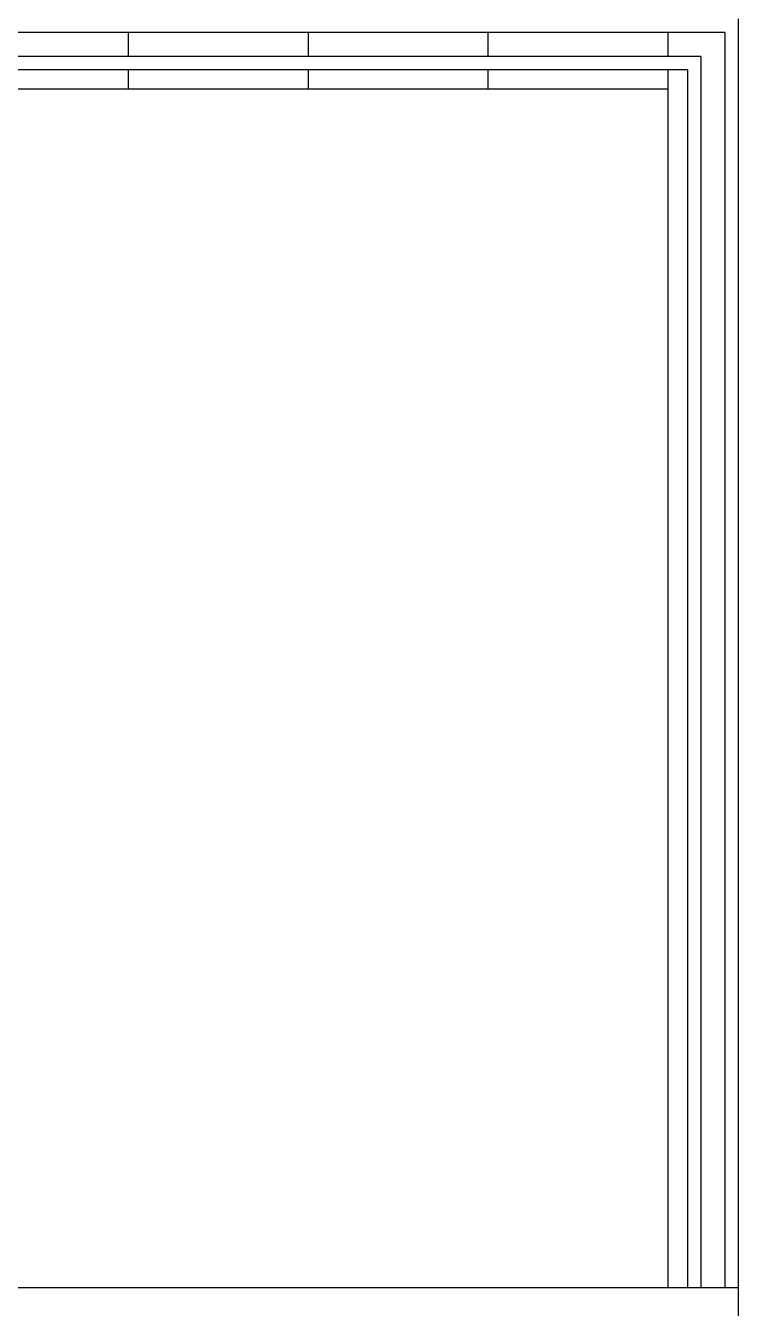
# Model space of a CAD drawing. Header units: inches. Extents: x 105.6 to 147.4, y 36.9 to 62.2.
# Drawn here: x 121.109 to 122.297, y 44.447 to 46.588 of the extents above; entities that cross this region are included whole.
import ezdxf

# ---------------------------------------------------------------- set-up
doc = ezdxf.new("R2010")
doc.units = ezdxf.units.IN
doc.header["$MEASUREMENT"] = 0
doc.layers.add('detalle ventanas', color=2, linetype='Continuous')
doc.layers.add('Gradas', color=1, linetype='Continuous')

msp = doc.modelspace()

# ---------------------------------------------------------------- linework, layer by layer
at = {"layer": 'detalle ventanas', "color": 5}
for p, q in [((119.436, 44.4819), (122.2974, 44.4819)), ((122.2974, 44.4819), (122.2974, 44.3319))]:
    msp.add_line(p, q, dxfattribs=at)
at = {"layer": 'Gradas', "color": 2}
for p, q in [((122.2974, 46.5994), (122.2974, 44.4819)), ((122.2749, 46.5769), (120.0799, 46.5769)), ((122.2749, 46.5769), (122.2749, 44.4819)), ((122.2349, 46.5369), (120.0799, 46.5369)), ((122.2349, 46.5369), (122.2349, 44.4819)), ((122.2124, 46.5144), (120.0799, 46.5144)), ((122.2124, 46.5144), (122.2124, 44.4819))]:
    msp.add_line(p, q, dxfattribs=at)
at = {"layer": 'Gradas', "color": 1}
for p, q in [((121.2799, 46.5769), (121.2799, 46.5369)), ((121.5799, 46.5769), (121.5799, 46.5369)), ((121.8799, 46.5769), (121.8799, 46.5369)), ((122.1799, 46.5769), (122.1799, 46.5369)), ((121.2799, 46.5144), (121.2799, 46.4819)), ((121.5799, 46.5144), (121.5799, 46.4819)), ((121.8799, 46.5144), (121.8799, 46.4819)), ((122.1799, 46.5144), (122.1799, 46.4819)), ((122.1799, 46.4819), (120.0799, 46.4819)), ((122.1799, 46.4819), (122.1799, 44.4819))]:
    msp.add_line(p, q, dxfattribs=at)

doc.saveas('drawing.dxf')
